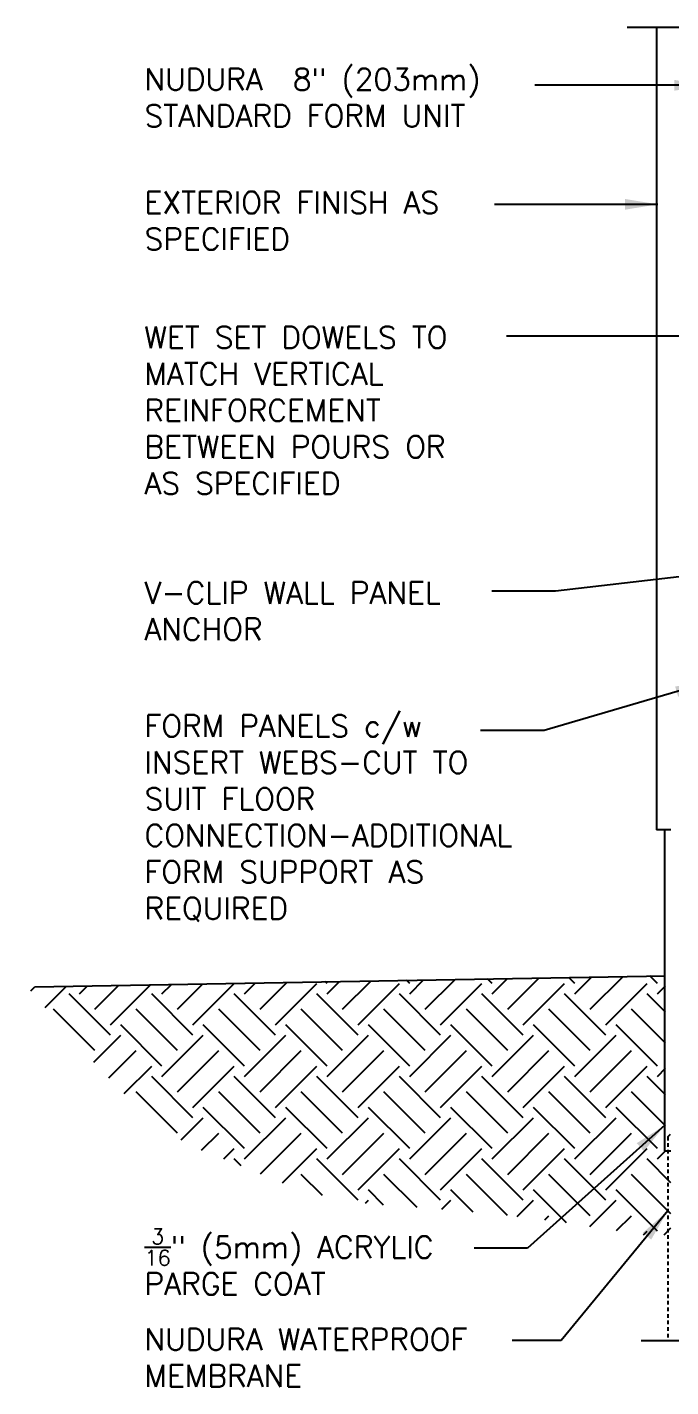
# Model space of a CAD drawing. Header units: inches. Extents: x 180.5 to 231.8, y 88.4 to 166.7.
# Drawn here: x 180.51 to 202.56, y 119.07 to 165.65 of the extents above; entities that cross this region are included whole.
import ezdxf

# ---------------------------------------------------------------- set-up
doc = ezdxf.new("R2010")
doc.units = ezdxf.units.IN
doc.header["$LTSCALE"] = 0.5
doc.header["$MEASUREMENT"] = 0
doc.linetypes.add('DASHED2', pattern=[0.375, 0.25, -0.125])
for name, color, linetype in [('HATCH', 12, 'Continuous'), ('LINE50', 5, 'Continuous'), ('LINE9', 9, 'Continuous'), ('TEXT', 4, 'Continuous')]:
    doc.layers.add(name, color=color, linetype=linetype)
doc.styles.add('DIM', font='romans.shx', dxfattribs={"width": 0.7})
doc.styles.add('ROMANS', font='romans.shx', dxfattribs={"height": 0.75})
doc.styles.get("Standard").update_dxf_attribs({"font": 'romans.shx', "height": 0.75})
doc.dimstyles.new('ext_12', dxfattribs={"dimscale": 12, "dimtxt": 0.09375, "dimasz": 0.09375, "dimexe": 0.09375, "dimexo": 0.0625, "dimgap": 0.0625, "dimtad": 1, "dimdec": 1, "dimzin": 3, "dimdsep": 46, "dimlunit": 4, "dimtxsty": 'DIM', "dimcen": 0.09, "dimdle": 0.09375, "dimclrt": 4, "dimadec": 0, "dimazin": 0, "dimtfac": 1, "dimtdec": 1, "dimtmove": 2, "dimatfit": 3, "dimfxl": 1, "dimfrac": 2, "dimtolj": 1, "dimtzin": 0, "dimarcsym": 0})

msp = doc.modelspace()

# ---------------------------------------------------------------- hatches: boundary and pattern name
at = {"layer": 'HATCH'}
h = msp.add_hatch(dxfattribs=at)
h.set_pattern_fill('EARTH', color=256, scale=8, angle=45, style=0)
h.set_pattern_definition([(45, (106.9868, -7.1224), (2e-16, 2.828427), [2, -2]), (45, (106.4564, -6.5921), (2e-16, 2.828427), [2, -2]), (45, (105.9261, -6.0618), (2e-16, 2.828427), [2, -2]), (135, (105.9261, -5.7082), (-2.828427, 4e-16), [2, -2]), (135, (106.4564, -5.178), (-2.828427, 4e-16), [2, -2]), (135, (106.9868, -4.6476), (-2.828427, 4e-16), [2, -2])])
h.paths.add_polyline_path([(202.373, 133.154), (180.506, 132.772), (180.827, 132.403), (181.411, 131.735), (181.928, 131.149), (182.386, 130.637), (182.795, 130.188), (183.163, 129.793), (183.5, 129.444), (183.815, 129.13), (184.115, 128.845), (184.402, 128.584), (184.675, 128.348), (184.935, 128.136), (185.18, 127.947), (185.411, 127.779), (185.627, 127.633), (185.828, 127.506), (186.014, 127.398), (186.189, 127.306), (186.355, 127.226), (186.516, 127.156), (186.676, 127.091), (186.837, 127.03), (187.004, 126.968), (187.179, 126.902), (187.365, 126.83), (187.561, 126.753), (187.764, 126.671), (187.971, 126.586), (188.179, 126.5), (188.387, 126.413), (188.591, 126.327), (188.788, 126.244), (188.978, 126.165), (189.161, 126.089), (189.341, 126.017), (189.521, 125.948), (189.702, 125.882), (189.889, 125.819), (190.084, 125.759), (190.289, 125.702), (190.506, 125.647), (190.735, 125.595), (190.974, 125.546), (191.22, 125.5), (191.471, 125.457), (191.726, 125.417), (191.982, 125.381), (192.237, 125.349), (192.49, 125.32), (192.739, 125.295), (192.983, 125.273), (193.219, 125.253), (193.448, 125.236), (193.666, 125.221), (193.873, 125.207), (194.067, 125.194), (194.248, 125.182), (194.419, 125.171), (194.585, 125.159), (194.751, 125.147), (194.921, 125.133), (195.101, 125.118), (195.294, 125.102), (195.506, 125.082), (195.739, 125.061), (195.992, 125.036), (196.262, 125.009), (196.544, 124.98), (196.836, 124.95), (197.134, 124.918), (197.435, 124.884), (197.735, 124.85), (198.035, 124.814), (198.348, 124.774), (198.695, 124.727), (199.092, 124.67), (199.559, 124.6), (200.114, 124.513), (200.775, 124.407), (201.56, 124.279), (202.56, 124.279), (202.56, 127.154), (202.373, 127.154)])

# ---------------------------------------------------------------- linework, layer by layer
at = {"layer": 'LINE50'}
msp.add_line((180.771, 132.776), (202.373, 133.154), dxfattribs=at)
at = {"layer": 'LINE9'}
for p, q in [((201.06, 165.654), (208.185, 165.654)), ((202.06, 165.654), (202.06, 138.154)), ((202.56, 138.154), (202.06, 138.154)), ((202.352, 127.154), (202.352, 138.154)), ((202.352, 127.154), (202.56, 127.154)), ((201.541, 120.654), (208.383, 120.654))]:
    msp.add_line(p, q, dxfattribs=at)
at = {"layer": 'LINE9', "linetype": 'DASHED2'}
for q in [(202.55, 127.729), (202.456, 120.654)]:
    msp.add_line((202.456, 127.636), q, dxfattribs=at)
at = {"layer": 'TEXT'}
msp.add_line((198.804, 120.66), (197.117, 120.66), dxfattribs=at)

# ---------------------------------------------------------------- texts
at = {"layer": 'TEXT', "char_height": 0.75, "attachment_point": 4, "style": 'ROMANS'}
for s, insert, width in [('NUDURA  8" (203mm) STANDARD FORM UNIT', (184.527, 163.241), 13.57164), ('EXTERIOR FINISH AS SPECIFIED', (184.527, 159.022), 12.95276), ('WET SET DOWELS TO MATCH VERTICAL REINFORCEMENT BETWEEN POURS OR AS SPECIFIED', (184.522, 152.527), 12.95276), ('V-CLIP WALL PANEL ANCHOR', (184.522, 145.651), 12.95276), ('FORM PANELS c/w INSERT WEBS-CUT TO SUIT FLOOR CONNECTION-ADDITIONAL FORM SUPPORT AS REQUIRED', (184.527, 138.551), 12.95276)]:
    msp.add_mtext(s, dxfattribs=dict(at, insert=insert, width=width))
at = {"layer": 'TEXT', "char_height": 0.75, "attachment_point": 4}
for s, insert, width in [('\\A1;{\\H0.7x;\\S3/16;}" (5mm) ACRYLIC PARGE COAT', (184.527, 123.354), 12.12771), ('NUDURA WATERPROOF MEMBRANE', (184.527, 120.069), 15.29547)]:
    msp.add_mtext(s, dxfattribs=dict(at, insert=insert, width=width))

# ---------------------------------------------------------------- leaders
at = {"layer": 'TEXT'}
for points in [[(203.801, 163.663), (197.902, 163.663)], [(202.109, 159.584), (196.511, 159.584)], [(207.802, 155.062), (196.921, 155.062)], [(205.758, 147.154), (198.607, 146.332), (196.426, 146.332)], [(203.836, 143.204), (198.212, 141.559), (196.031, 141.559)], [(202.352, 128.029), (197.644, 123.82), (195.822, 123.82)], [(202.454, 125.098), (198.804, 120.66), (197.117, 120.66)]]:
    msp.add_leader(points, dimstyle='ext_12', dxfattribs=at)

doc.saveas('drawing.dxf')
